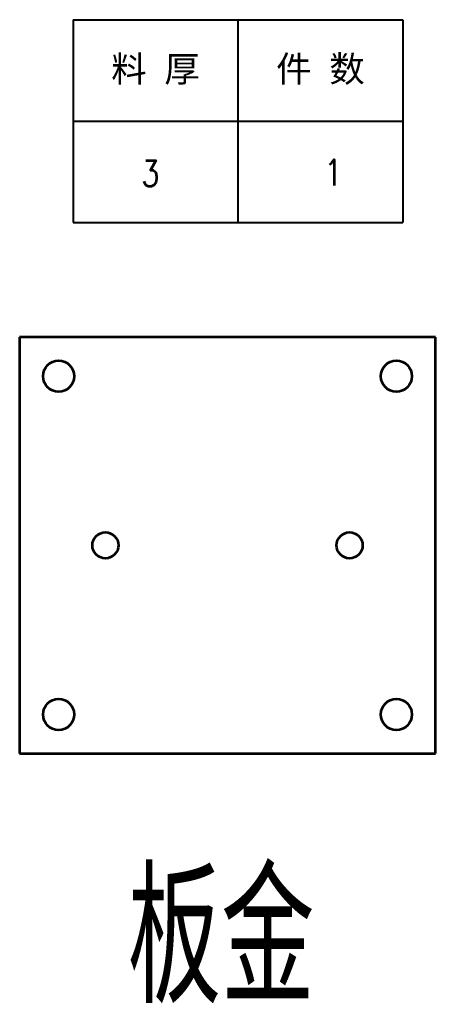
# Model space of a CAD drawing. Header units: millimetres. Extents: x 272 to 1163, y 1532 to 2267.
# Drawn here: x 385.4 to 545.4, y 1888.6 to 2266.7 of the extents above; entities that cross this region are included whole.
import ezdxf
from ezdxf.enums import TextEntityAlignment as Align

# ---------------------------------------------------------------- set-up
doc = ezdxf.new("R2010")
doc.units = ezdxf.units.MM
doc.layers.add('标注线', color=3, linetype='Continuous', lineweight=25)
doc.styles.add('DIM', font='romans.shx', dxfattribs={"width": 0.8, "oblique": 20, "bigfont": 'bigfont.shx'})
doc.styles.get("Standard").update_dxf_attribs({"font": 'txt', "bigfont": 'gbcbig.shx'})

# ---------------------------------------------------------------- blocks, each defined once
blk = doc.blocks.new('*T236')
at = {"color": 0, "linetype": 'ByBlock', "lineweight": -2, "transparency": 16777216}
for p, q in [((0, 0), (127, 0)), ((0, 0), (0, -78)), ((63.5, 0), (63.5, -78)), ((127, 0), (127, -78)), ((0, -39), (127, -39)), ((0, -78), (127, -78))]:
    blk.add_line(p, q, dxfattribs=at)
at = {"color": 0, "transparency": 16777216, "char_height": 10, "width": 60.5, "attachment_point": 5}
for s, insert in [('{\\fSimSun|b0|i0|c134|p2;料 厚}', (31.75, -19.5)), ('{\\fSimSun|b0|i0|c134|p2;件 数}', (95.25, -19.5))]:
    blk.add_mtext(s, dxfattribs=dict(at, insert=insert))
blk = doc.blocks.new('拆图参数')
blk.add_blockref('*T236', (-63.5, 78))
at = {"style": 'DIM', "width": 0.8}
blk.add_attdef('6', text='', height=10, dxfattribs=at).set_placement((-37.13, 18.91), align=Align.MIDDLE_LEFT)
blk.add_attdef('1', text='', height=10, dxfattribs=at).set_placement((36.65, 19.27), align=Align.MIDDLE_CENTER)

msp = doc.modelspace()

# ---------------------------------------------------------------- linework, layer by layer
at = {"color": 7, "lineweight": 35}
for p, q in [((545.419, 2144.663), (385.419, 2144.663)), ((385.419, 2144.663), (385.419, 1984.663)), ((545.419, 1984.663), (545.419, 2144.663)), ((385.419, 1984.663), (545.419, 1984.663))]:
    msp.add_line(p, q, dxfattribs=at)
for centre, radius in [((400.419, 2129.663), 6), ((530.419, 2129.663), 6), ((418.419, 2064.663), 5), ((512.419, 2064.663), 5), ((400.419, 1999.663), 6), ((530.419, 1999.663), 6)]:
    msp.add_circle(centre, radius, dxfattribs=at)

# ---------------------------------------------------------------- block references
at = {"layer": '标注线'}
msp.add_blockref('拆图参数', (469.456, 2188.721), dxfattribs=at).add_auto_attribs({'1': '1', '6': '3'})

# ---------------------------------------------------------------- texts
at = {"insert": (426.936, 1938.739), "char_height": 50, "width": 282.63046, "attachment_point": 1}
msp.add_mtext('板金', dxfattribs=at)

doc.saveas('drawing.dxf')
